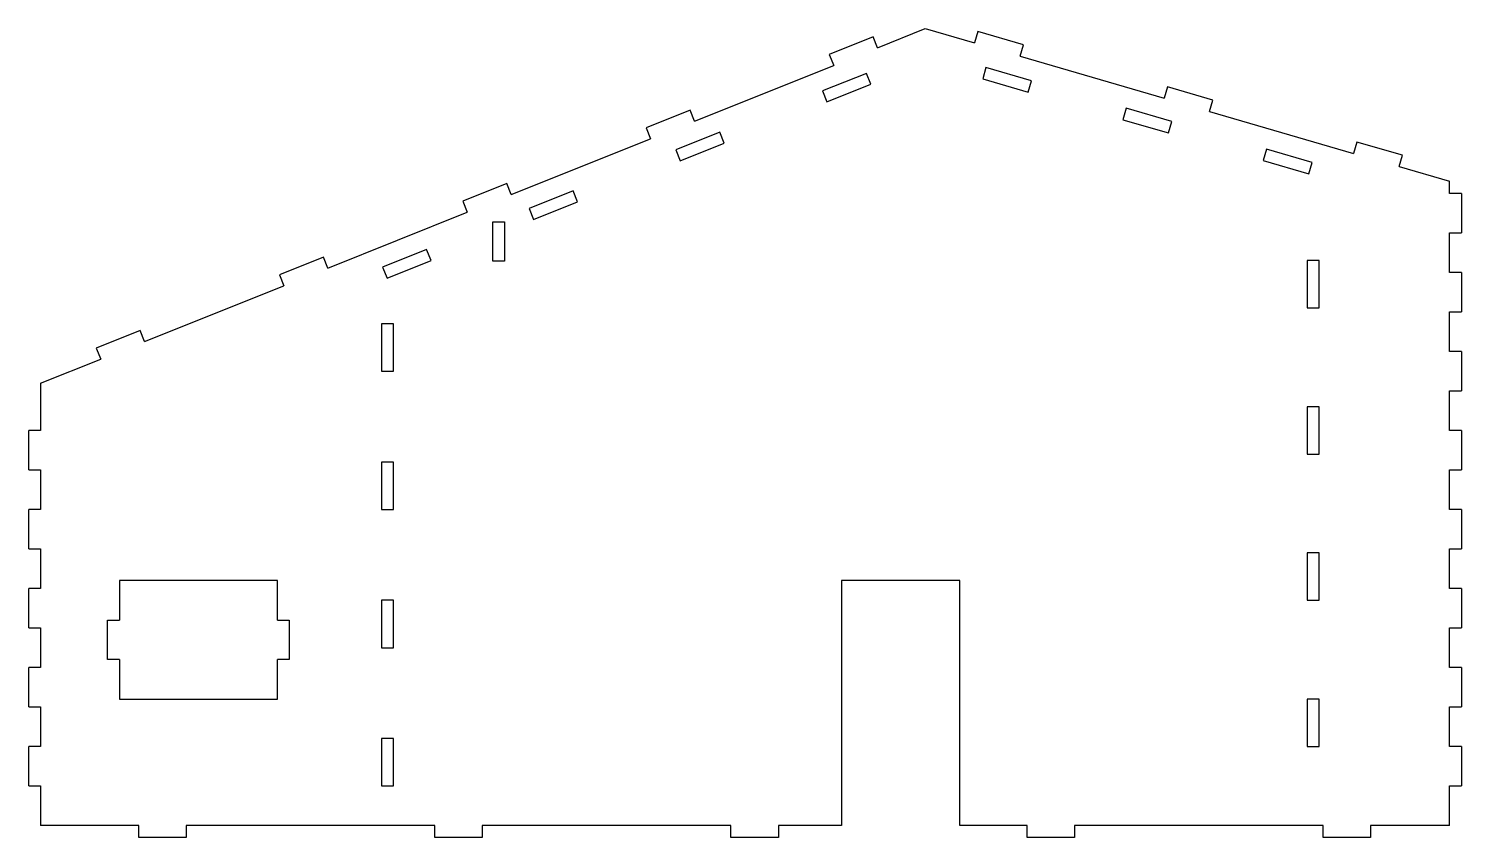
# Model space of a CAD drawing. Header units: millimetres. Extents: x 1589 to 1952, y 1742 to 1946.
import ezdxf

# ---------------------------------------------------------------- set-up
doc = ezdxf.new("R2010")
doc.units = ezdxf.units.MM

msp = doc.modelspace()

# ---------------------------------------------------------------- linework, layer by layer
at = {"color": 0}
for p, q in [((1804.16, 1941.36, -241.12), (1816.23, 1946.2, -241.12)), ((1816.23, 1946.2, -241.12), (1828.71, 1942.57, -241.12)), ((1829.55, 1945.45, -241.12), (1828.71, 1942.57, -241.12)), ((1841.08, 1942.09, -241.12), (1829.55, 1945.45, -241.12)), ((1803.05, 1944.15, -241.12), (1791.91, 1939.69, -241.12)), ((1804.16, 1941.36, -241.12), (1803.05, 1944.15, -241.12)), ((1840.24, 1939.21, -241.12), (1841.08, 1942.09, -241.12)), ((1791.91, 1939.69, -241.12), (1793.02, 1936.9, -241.12)), ((1840.24, 1939.21, -241.12), (1876.72, 1928.6, -241.12)), ((1757.75, 1922.77, -241.12), (1793.02, 1936.9, -241.12)), ((1801.32, 1934.89, -241.12), (1790.18, 1930.43, -241.12)), ((1802.44, 1932.11, -241.12), (1801.32, 1934.89, -241.12)), ((1831.6, 1936.37, -241.12), (1830.76, 1933.49, -241.12)), ((1843.12, 1933.02, -241.12), (1831.6, 1936.37, -241.12)), ((1791.3, 1927.65, -241.12), (1802.44, 1932.11, -241.12)), ((1830.76, 1933.49, -241.12), (1842.29, 1930.14, -241.12)), ((1842.29, 1930.14, -241.12), (1843.12, 1933.02, -241.12)), ((1877.56, 1931.48, -241.12), (1876.72, 1928.6, -241.12)), ((1889.08, 1928.13, -241.12), (1877.56, 1931.48, -241.12)), ((1790.18, 1930.43, -241.12), (1791.3, 1927.65, -241.12)), ((1888.25, 1925.25, -241.12), (1889.08, 1928.13, -241.12)), ((1756.63, 1925.56, -241.12), (1745.49, 1921.1, -241.12)), ((1757.75, 1922.77, -241.12), (1756.63, 1925.56, -241.12)), ((1867.13, 1926.04, -241.12), (1866.29, 1923.16, -241.12)), ((1878.65, 1922.69, -241.12), (1867.13, 1926.04, -241.12)), ((1888.25, 1925.25, -241.12), (1924.73, 1914.63, -241.12)), ((1745.49, 1921.1, -241.12), (1746.61, 1918.31, -241.12)), ((1764.19, 1920.02, -241.12), (1753.05, 1915.56, -241.12)), ((1765.3, 1917.24, -241.12), (1764.19, 1920.02, -241.12)), ((1866.29, 1923.16, -241.12), (1877.81, 1919.81, -241.12)), ((1877.81, 1919.81, -241.12), (1878.65, 1922.69, -241.12)), ((1711.33, 1904.19, -241.12), (1746.61, 1918.31, -241.12)), ((1754.16, 1912.77, -241.12), (1765.3, 1917.24, -241.12)), ((1925.57, 1917.51, -241.12), (1924.73, 1914.63, -241.12)), ((1937.09, 1914.16, -241.12), (1925.57, 1917.51, -241.12)), ((1753.05, 1915.56, -241.12), (1754.16, 1912.77, -241.12)), ((1902.66, 1915.7, -241.12), (1901.82, 1912.82, -241.12)), ((1901.82, 1912.82, -241.12), (1913.34, 1909.47, -241.12)), ((1914.18, 1912.35, -241.12), (1902.66, 1915.7, -241.12)), ((1936.26, 1911.28, -241.12), (1937.09, 1914.16, -241.12)), ((1913.34, 1909.47, -241.12), (1914.18, 1912.35, -241.12)), ((1936.26, 1911.28, -241.12), (1949.01, 1907.57, -241.12)), ((1710.22, 1906.97, -241.12), (1699.08, 1902.51, -241.12)), ((1711.33, 1904.19, -241.12), (1710.22, 1906.97, -241.12)), ((1949.01, 1904.5, -241.12), (1949.01, 1907.57, -241.12)), ((1699.08, 1902.51, -241.12), (1700.19, 1899.72, -241.12)), ((1727.06, 1905.15, -241.12), (1715.92, 1900.69, -241.12)), ((1717.03, 1897.9, -241.12), (1728.17, 1902.36, -241.12)), ((1728.17, 1902.36, -241.12), (1727.06, 1905.15, -241.12)), ((1952.01, 1904.5, -241.12), (1949.01, 1904.5, -241.12)), ((1952.01, 1904.5, -241.12), (1952.01, 1894.5, -241.12)), ((1664.92, 1885.6, -241.12), (1700.19, 1899.72, -241.12)), ((1715.92, 1900.69, -241.12), (1717.03, 1897.9, -241.12)), ((1706.67, 1897.31, -241.12), (1709.67, 1897.31, -241.12)), ((1706.67, 1887.31, -241.12), (1706.67, 1897.31, -241.12)), ((1709.67, 1897.31, -241.12), (1709.67, 1887.31, -241.12)), ((1949.01, 1884.5, -241.12), (1949.01, 1894.5, -241.12)), ((1949.01, 1894.5, -241.12), (1952.01, 1894.5, -241.12)), ((1663.8, 1888.38, -241.12), (1652.66, 1883.92, -241.12)), ((1664.92, 1885.6, -241.12), (1663.8, 1888.38, -241.12)), ((1689.92, 1890.28, -241.12), (1678.78, 1885.82, -241.12)), ((1679.9, 1883.03, -241.12), (1691.04, 1887.49, -241.12)), ((1691.04, 1887.49, -241.12), (1689.92, 1890.28, -241.12)), ((1709.67, 1887.31, -241.12), (1706.67, 1887.31, -241.12)), ((1912.97, 1887.5, -241.12), (1912.97, 1875.5, -241.12)), ((1915.97, 1887.5, -241.12), (1912.97, 1887.5, -241.12)), ((1915.97, 1875.5, -241.12), (1915.97, 1887.5, -241.12)), ((1652.66, 1883.92, -241.12), (1653.78, 1881.13, -241.12)), ((1678.78, 1885.82, -241.12), (1679.9, 1883.03, -241.12)), ((1952.01, 1884.5, -241.12), (1949.01, 1884.5, -241.12)), ((1952.01, 1884.5, -241.12), (1952.01, 1874.5, -241.12)), ((1618.5, 1867.01, -241.12), (1653.78, 1881.13, -241.12)), ((1912.97, 1875.5, -241.12), (1915.97, 1875.5, -241.12)), ((1949.01, 1864.5, -241.12), (1949.01, 1874.5, -241.12)), ((1949.01, 1874.5, -241.12), (1952.01, 1874.5, -241.12)), ((1617.38, 1869.79, -241.12), (1606.25, 1865.33, -241.12)), ((1618.5, 1867.01, -241.12), (1617.38, 1869.79, -241.12)), ((1678.5, 1871.5, -241.12), (1678.5, 1859.5, -241.12)), ((1681.5, 1871.5, -241.12), (1678.5, 1871.5, -241.12)), ((1681.5, 1859.5, -241.12), (1681.5, 1871.5, -241.12)), ((1606.25, 1865.33, -241.12), (1607.36, 1862.55, -241.12)), ((1592.12, 1856.44, -241.12), (1607.36, 1862.55, -241.12)), ((1952.01, 1864.5, -241.12), (1949.01, 1864.5, -241.12)), ((1952.01, 1864.5, -241.12), (1952.01, 1854.5, -241.12)), ((1678.5, 1859.5, -241.12), (1681.5, 1859.5, -241.12)), ((1592.12, 1856.44, -241.12), (1592.12, 1844.5, -241.12)), ((1949.01, 1844.5, -241.12), (1949.01, 1854.5, -241.12)), ((1949.01, 1854.5, -241.12), (1952.01, 1854.5, -241.12)), ((1912.97, 1850.5, -241.12), (1912.97, 1838.5, -241.12)), ((1915.97, 1850.5, -241.12), (1912.97, 1850.5, -241.12)), ((1915.97, 1838.5, -241.12), (1915.97, 1850.5, -241.12)), ((1592.12, 1844.5, -241.12), (1589.12, 1844.5, -241.12)), ((1589.12, 1834.5, -241.12), (1589.12, 1844.5, -241.12)), ((1952.01, 1844.5, -241.12), (1949.01, 1844.5, -241.12)), ((1952.01, 1844.5, -241.12), (1952.01, 1834.5, -241.12)), ((1678.5, 1836.5, -241.12), (1678.5, 1824.5, -241.12)), ((1681.5, 1836.5, -241.12), (1678.5, 1836.5, -241.12)), ((1681.5, 1824.5, -241.12), (1681.5, 1836.5, -241.12)), ((1912.97, 1838.5, -241.12), (1915.97, 1838.5, -241.12)), ((1589.12, 1834.5, -241.12), (1592.12, 1834.5, -241.12)), ((1592.12, 1834.5, -241.12), (1592.12, 1824.5, -241.12)), ((1949.01, 1824.5, -241.12), (1949.01, 1834.5, -241.12)), ((1949.01, 1834.5, -241.12), (1952.01, 1834.5, -241.12)), ((1592.12, 1824.5, -241.12), (1589.12, 1824.5, -241.12)), ((1589.12, 1814.5, -241.12), (1589.12, 1824.5, -241.12)), ((1678.5, 1824.5, -241.12), (1681.5, 1824.5, -241.12)), ((1952.01, 1824.5, -241.12), (1949.01, 1824.5, -241.12)), ((1952.01, 1824.5, -241.12), (1952.01, 1814.5, -241.12)), ((1589.12, 1814.5, -241.12), (1592.12, 1814.5, -241.12)), ((1592.12, 1814.5, -241.12), (1592.12, 1804.5, -241.12)), ((1949.01, 1804.5, -241.12), (1949.01, 1814.5, -241.12)), ((1949.01, 1814.5, -241.12), (1952.01, 1814.5, -241.12)), ((1912.97, 1813.5, -241.12), (1912.97, 1801.5, -241.12)), ((1915.97, 1813.5, -241.12), (1912.97, 1813.5, -241.12)), ((1915.97, 1801.5, -241.12), (1915.97, 1813.5, -241.12)), ((1592.12, 1804.5, -241.12), (1589.12, 1804.5, -241.12)), ((1589.12, 1794.5, -241.12), (1589.12, 1804.5, -241.12)), ((1612.12, 1806.5, -241.12), (1612.12, 1796.5, -241.12)), ((1652.12, 1806.5, -241.12), (1612.12, 1806.5, -241.12)), ((1652.12, 1796.5, -241.12), (1652.12, 1806.5, -241.12)), ((1825.01, 1806.5, -241.12), (1795.01, 1806.5, -241.12)), ((1795.01, 1806.5, -241.12), (1795.01, 1744.5, -241.12)), ((1825.01, 1744.5, -241.12), (1825.01, 1806.5, -241.12)), ((1952.01, 1804.5, -241.12), (1949.01, 1804.5, -241.12)), ((1952.01, 1804.5, -241.12), (1952.01, 1794.5, -241.12)), ((1678.5, 1801.5, -241.12), (1678.5, 1789.5, -241.12)), ((1681.5, 1801.5, -241.12), (1678.5, 1801.5, -241.12)), ((1681.5, 1789.5, -241.12), (1681.5, 1801.5, -241.12)), ((1912.97, 1801.5, -241.12), (1915.97, 1801.5, -241.12)), ((1609.12, 1786.5, -241.12), (1609.12, 1796.5, -241.12)), ((1609.12, 1796.5, -241.12), (1612.12, 1796.5, -241.12)), ((1652.12, 1796.5, -241.12), (1655.12, 1796.5, -241.12)), ((1655.12, 1796.5, -241.12), (1655.12, 1786.5, -241.12)), ((1589.12, 1794.5, -241.12), (1592.12, 1794.5, -241.12)), ((1592.12, 1794.5, -241.12), (1592.12, 1784.5, -241.12)), ((1949.01, 1784.5, -241.12), (1949.01, 1794.5, -241.12)), ((1949.01, 1794.5, -241.12), (1952.01, 1794.5, -241.12)), ((1678.5, 1789.5, -241.12), (1681.5, 1789.5, -241.12)), ((1612.12, 1786.5, -241.12), (1609.12, 1786.5, -241.12)), ((1612.12, 1786.5, -241.12), (1612.12, 1776.5, -241.12)), ((1655.12, 1786.5, -241.12), (1652.12, 1786.5, -241.12)), ((1652.12, 1776.5, -241.12), (1652.12, 1786.5, -241.12)), ((1592.12, 1784.5, -241.12), (1589.12, 1784.5, -241.12)), ((1589.12, 1774.5, -241.12), (1589.12, 1784.5, -241.12)), ((1952.01, 1784.5, -241.12), (1949.01, 1784.5, -241.12)), ((1952.01, 1784.5, -241.12), (1952.01, 1774.5, -241.12)), ((1612.12, 1776.5, -241.12), (1652.12, 1776.5, -241.12)), ((1912.97, 1776.5, -241.12), (1912.97, 1764.5, -241.12)), ((1915.97, 1776.5, -241.12), (1912.97, 1776.5, -241.12)), ((1915.97, 1764.5, -241.12), (1915.97, 1776.5, -241.12)), ((1589.12, 1774.5, -241.12), (1592.12, 1774.5, -241.12)), ((1592.12, 1774.5, -241.12), (1592.12, 1764.5, -241.12)), ((1949.01, 1764.5, -241.12), (1949.01, 1774.5, -241.12)), ((1949.01, 1774.5, -241.12), (1952.01, 1774.5, -241.12)), ((1592.12, 1764.5, -241.12), (1589.12, 1764.5, -241.12)), ((1589.12, 1754.5, -241.12), (1589.12, 1764.5, -241.12)), ((1678.5, 1766.5, -241.12), (1678.5, 1754.5, -241.12)), ((1681.5, 1766.5, -241.12), (1678.5, 1766.5, -241.12)), ((1681.5, 1754.5, -241.12), (1681.5, 1766.5, -241.12)), ((1912.97, 1764.5, -241.12), (1915.97, 1764.5, -241.12)), ((1952.01, 1764.5, -241.12), (1949.01, 1764.5, -241.12)), ((1952.01, 1764.5, -241.12), (1952.01, 1754.5, -241.12)), ((1589.12, 1754.5, -241.12), (1592.12, 1754.5, -241.12)), ((1592.12, 1754.5, -241.12), (1592.12, 1744.5, -241.12)), ((1678.5, 1754.5, -241.12), (1681.5, 1754.5, -241.12)), ((1949.01, 1744.5, -241.12), (1949.01, 1754.5, -241.12)), ((1949.01, 1754.5, -241.12), (1952.01, 1754.5, -241.12)), ((1617.01, 1744.5, -241.12), (1592.12, 1744.5, -241.12)), ((1617.01, 1741.5, -241.12), (1617.01, 1744.5, -241.12)), ((1629.01, 1744.5, -241.12), (1629.01, 1741.5, -241.12)), ((1692.01, 1744.5, -241.12), (1629.01, 1744.5, -241.12)), ((1692.01, 1741.5, -241.12), (1692.01, 1744.5, -241.12)), ((1704.01, 1744.5, -241.12), (1704.01, 1741.5, -241.12)), ((1767.01, 1744.5, -241.12), (1704.01, 1744.5, -241.12)), ((1767.01, 1741.5, -241.12), (1767.01, 1744.5, -241.12)), ((1779.01, 1744.5, -241.12), (1779.01, 1741.5, -241.12)), ((1795.01, 1744.5, -241.12), (1779.01, 1744.5, -241.12)), ((1842.01, 1744.5, -241.12), (1825.01, 1744.5, -241.12)), ((1842.01, 1741.5, -241.12), (1842.01, 1744.5, -241.12)), ((1854.01, 1744.5, -241.12), (1854.01, 1741.5, -241.12)), ((1917.01, 1744.5, -241.12), (1854.01, 1744.5, -241.12)), ((1917.01, 1741.5, -241.12), (1917.01, 1744.5, -241.12)), ((1929.01, 1744.5, -241.12), (1929.01, 1741.5, -241.12)), ((1949.01, 1744.5, -241.12), (1929.01, 1744.5, -241.12)), ((1629.01, 1741.5, -241.12), (1617.01, 1741.5, -241.12)), ((1704.01, 1741.5, -241.12), (1692.01, 1741.5, -241.12)), ((1779.01, 1741.5, -241.12), (1767.01, 1741.5, -241.12)), ((1854.01, 1741.5, -241.12), (1842.01, 1741.5, -241.12)), ((1929.01, 1741.5, -241.12), (1917.01, 1741.5, -241.12))]:
    msp.add_line(p, q, dxfattribs=at)

doc.saveas('drawing.dxf')
